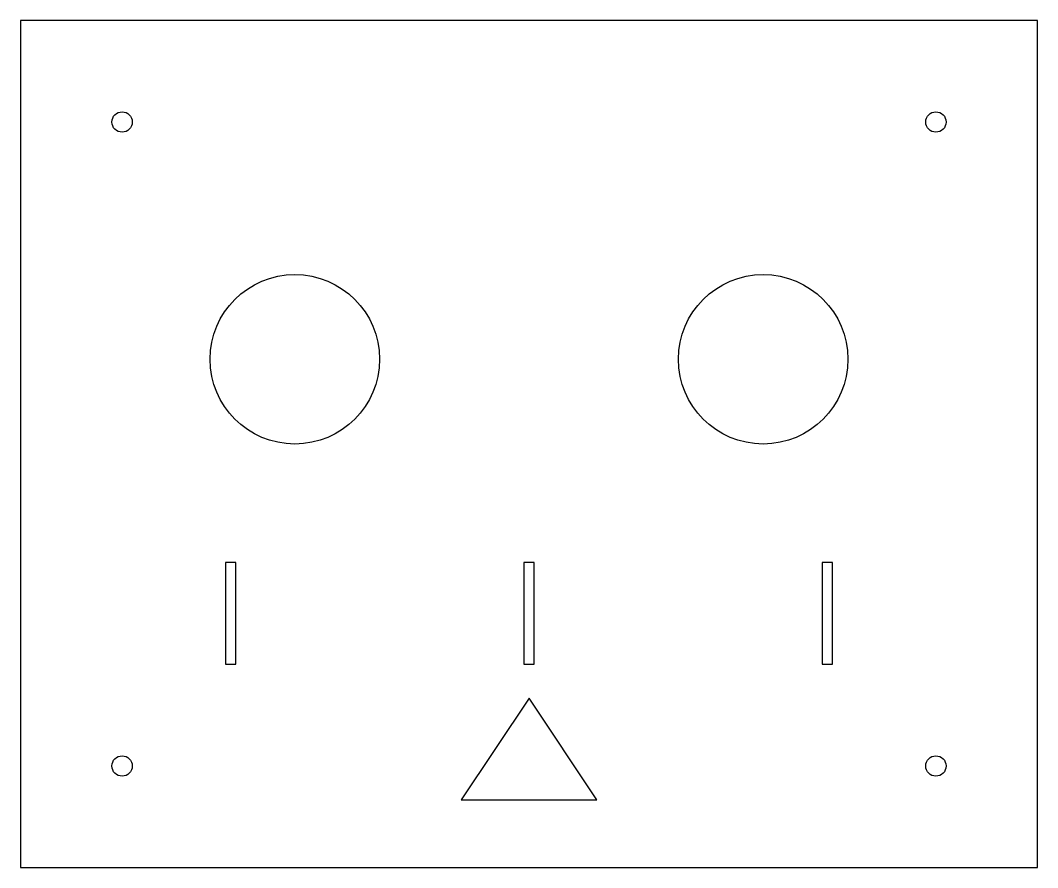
# Model space of a CAD drawing. Header units: millimetres. Extents: x -150 to 150, y -125 to 125.
import ezdxf

# ---------------------------------------------------------------- set-up
doc = ezdxf.new("R2010")
doc.units = ezdxf.units.MM

msp = doc.modelspace()

# ---------------------------------------------------------------- linework, layer by layer
at = {"color": 7, "linetype": 'Continuous', "lineweight": 25}
for p, q in [((150, 125), (-150, 125)), ((-150, 125), (-150, -125)), ((150, -125), (150, 125)), ((-86.5, -35), (-89.5, -35)), ((-89.5, -35), (-89.5, -65)), ((-86.5, -65), (-86.5, -35)), ((-1.5, -35), (-1.5, -65)), ((1.5, -35), (-1.5, -35)), ((1.5, -65), (1.5, -35)), ((86.5, -35), (86.5, -65)), ((89.5, -35), (86.5, -35)), ((89.5, -65), (89.5, -35)), ((-89.5, -65), (-86.5, -65)), ((-1.5, -65), (1.5, -65)), ((86.5, -65), (89.5, -65)), ((0, -75), (-20, -105)), ((20, -105), (0, -75)), ((-20, -105), (20, -105)), ((-150, -125), (150, -125))]:
    msp.add_line(p, q, dxfattribs=at)
for centre, radius in [((-120, 95), 3), ((120, 95), 3), ((-69.05, 25), 25), ((69.05, 25), 25), ((-120, -95), 3), ((120, -95), 3)]:
    msp.add_circle(centre, radius, dxfattribs=at)

doc.saveas('drawing.dxf')
